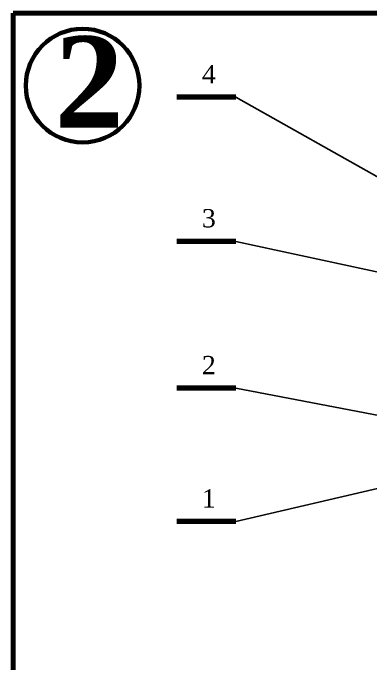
# Model space of a CAD drawing. Header units: millimetres. Extents: x -219 to 2642, y 0 to 2247.
# Drawn here: x -219.5 to -63.1, y 1962.8 to 2247.1 of the extents above; entities that cross this region are included whole.
import ezdxf

# ---------------------------------------------------------------- set-up
doc = ezdxf.new("R2010")
doc.units = ezdxf.units.MM
doc.layers.add('dddd', color=1, linetype='Continuous')
doc.layers.add('net dam', color=7, linetype='Continuous', lineweight=35)
doc.layers.add('NETCOBAN', color=1, linetype='Continuous', lineweight=20)
doc.styles.add('dinh1', font='VNARIAL.TTF', dxfattribs={"oblique": 15})
doc.styles.get("Standard").update_dxf_attribs({"font": 'times_0.ttf'})

msp = doc.modelspace()

# ---------------------------------------------------------------- linework, layer by layer
at = {"layer": 'dddd', "lineweight": 70}
for p, q in [((-219.47, 2247.06), (969.53, 2247.06)), ((-219.47, 1406.06), (-219.47, 2247.06))]:
    msp.add_line(p, q, dxfattribs=at)
at = {"layer": 'dddd', "lineweight": 80}
for p, q in [((-122.17, 2210.3), (-147.92, 2210.3)), ((-122.17, 2147.36), (-147.92, 2147.36)), ((-122.17, 2083.28), (-147.92, 2083.28)), ((-122.17, 2025.09), (-147.92, 2025.09))]:
    msp.add_line(p, q, dxfattribs=at)
at = {"layer": 'Defpoints', "lineweight": 25, "ltscale": 0.5}
for p, q in [((-122.17, 2210.3), (5.24, 2138.5)), ((-122.17, 2147.36), (2.4, 2120.31)), ((-122.17, 2083.28), (-55.09, 2070.39)), ((-122.17, 2025.09), (-12.19, 2050.72))]:
    msp.add_line(p, q, dxfattribs=at)
at = {"layer": 'net dam', "color": 7, "lineweight": 60}
msp.add_circle((-189.08, 2215.36), 24.8, dxfattribs=at)

# ---------------------------------------------------------------- texts
at = {"lineweight": 25, "insert": (-201.29, 2236.95), "char_height": 40, "width": 92.1209, "attachment_point": 1, "style": 'dinh1'}
msp.add_mtext('{\\fTimes New Roman|b1|i0|c0|p18;\\Q0;2}', dxfattribs=at)
at = {"layer": 'NETCOBAN', "char_height": 8, "width": 7.979, "attachment_point": 5}
for s, insert in [('{\\fTimes New Roman|b0|i0|c0|p18;4}', (-133.94, 2220.35)), ('{\\fTimes New Roman|b0|i0|c0|p18;3}', (-133.94, 2157.41)), ('{\\fTimes New Roman|b0|i0|c0|p18;2}', (-133.94, 2093.33)), ('{\\fTimes New Roman|b0|i0|c0|p18;1}', (-133.94, 2035.14))]:
    msp.add_mtext(s, dxfattribs=dict(at, insert=insert))

doc.saveas('drawing.dxf')
